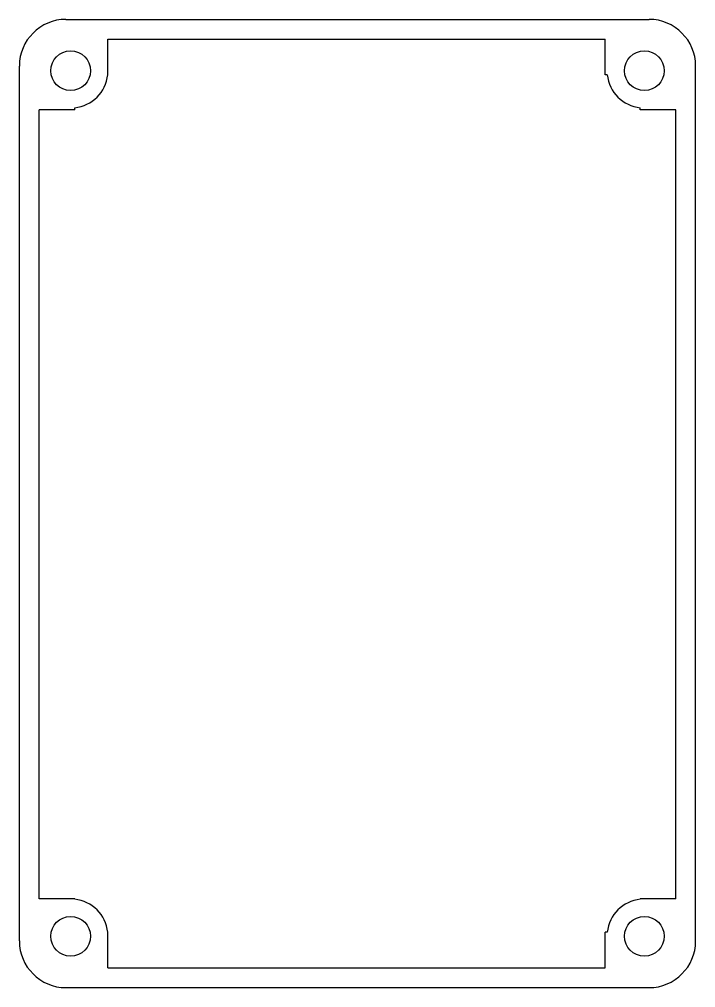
# Model space of a CAD drawing. Extents: x 0 to 58, y 0 to 83.
import ezdxf

# ---------------------------------------------------------------- set-up
doc = ezdxf.new("R2010")
doc.units = 0
doc.layers.get('0').update_dxf_attribs({"linetype": 'continuous'})

# ---------------------------------------------------------------- blocks, each defined once
blk = doc.blocks.new('SHAPE2DVIEW')
at = {"color": 0}
for p, q in [((4, 83), (54, 83)), ((7.6, 81.3), (50.25, 81.3)), ((7.6, 78.6), (7.6, 81.3)), ((50.25, 78.25), (50.25, 81.3)), ((0, 4), (0, 79)), ((58, 4), (58, 79)), ((7.6, 78.25), (7.581, 78.25)), ((7.6, 78.25), (7.6, 78.6)), ((50.419, 78.25), (50.25, 78.25)), ((1.7, 7.6), (1.7, 75.25)), ((4.75, 75.25), (1.7, 75.25)), ((4.75, 75.25), (4.75, 75.419)), ((53.25, 75.25), (53.25, 75.419)), ((56.3, 75.25), (53.25, 75.25)), ((56.3, 7.6), (56.3, 75.25)), ((4.4, 7.6), (1.7, 7.6)), ((4.75, 7.6), (4.4, 7.6)), ((4.75, 7.581), (4.75, 7.6)), ((53.25, 7.581), (53.25, 7.6)), ((53.6, 7.6), (53.25, 7.6)), ((56.3, 7.6), (53.6, 7.6)), ((7.6, 4.75), (7.581, 4.75)), ((7.6, 4.4), (7.6, 4.75)), ((7.6, 1.7), (7.6, 4.4)), ((50.419, 4.75), (50.25, 4.75)), ((50.25, 1.7), (50.25, 4.75)), ((7.6, 1.7), (50.25, 1.7)), ((4, 0), (54, 0))]:
    blk.add_line(p, q, dxfattribs=at)
for centre in [(4.4, 78.6), (53.6, 78.6), (4.4, 4.4), (53.6, 4.4)]:
    blk.add_circle(centre, 1.7, dxfattribs=at)
for centre, radius, start, end in [((4, 79), 4, 90, -180), ((54, 79), 4, 0, 90), ((4.4, 78.6), 3.2, -83.72071, -6.27929), ((53.6, 78.6), 3.2, -173.72071, -96.27929), ((4.4, 4.4), 3.2, 6.27929, 83.72071), ((53.6, 4.4), 3.2, 96.27929, 173.72071), ((4, 4), 4, 180, -90), ((54, 4), 4, -90, 0)]:
    blk.add_arc(centre, radius, start, end, dxfattribs=at)

msp = doc.modelspace()

# ---------------------------------------------------------------- block references
at = {"color": 0}
msp.add_blockref('SHAPE2DVIEW', (0, 0), dxfattribs=at)

doc.saveas('drawing.dxf')
